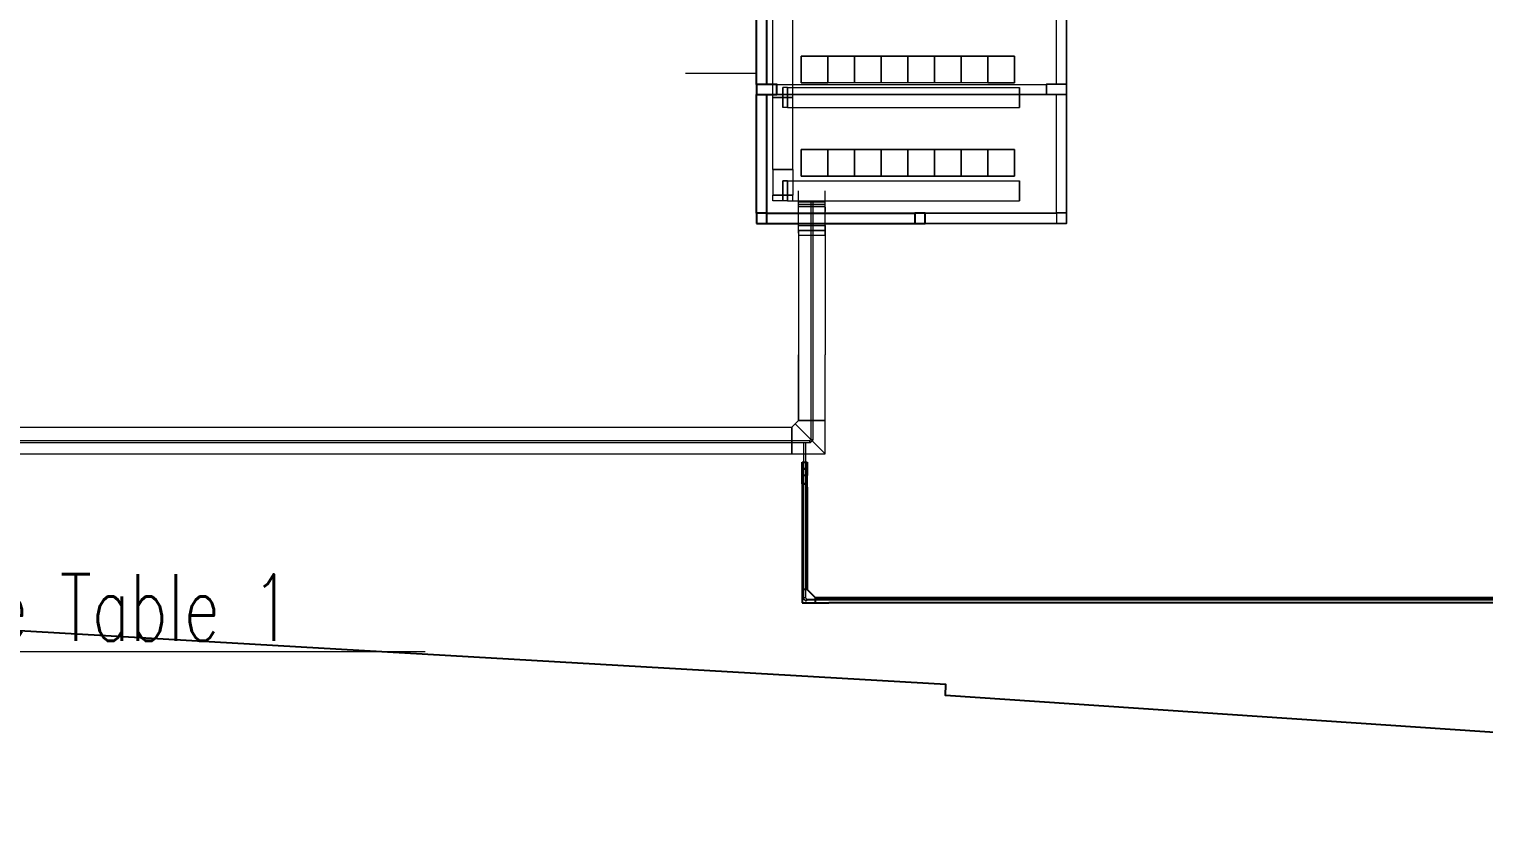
# Model space of a CAD drawing. Header units: inches. Extents: x -1128 to 651, y 96 to 845.
# Drawn here: x -995.26 to -955.84, y 668.26 to 690.18 of the extents above; entities that cross this region are included whole.
import ezdxf
from ezdxf.enums import TextEntityAlignment as Align

# ---------------------------------------------------------------- set-up
doc = ezdxf.new("R2010")
doc.units = ezdxf.units.IN
doc.header["$MEASUREMENT"] = 0
for name, color, linetype in [('150X100mm', 5, 'Continuous'), ('Background Stuff', 253, 'Continuous'), ('Cable Tray', 7, 'Continuous'), ('Cable Trench', 2, 'Continuous'), ('Layer 1', 7, 'Continuous'), ('硅胶总平面底图 工艺装置区', 253, 'Continuous')]:
    doc.layers.add(name, color=color, linetype=linetype)
doc.layers.add('Cables', color=7, linetype='Continuous', lineweight=0)
doc.styles.add('HZTXT', font='txt_qlt.shx', dxfattribs={"width": 0.7, "bigfont": 'hztxt.shx'})

msp = doc.modelspace()

# ---------------------------------------------------------------- linework, layer by layer
at = {"color": 6, "lineweight": 0}
msp.add_lwpolyline([(-975.539, 707.387), (-967.146, 707.387), (-967.146, 684.915), (-975.539, 684.915)], close=True, dxfattribs=at)
at = {"layer": '150X100mm'}
for p, q in [((-974.315, 678.268), (-974.315, 678.449)), ((-974.315, 678.268), (-974.315, 678.449)), ((-974.315, 678.125), (-974.315, 678.449)), ((-974.315, 678.449), (-974.315, 678.268)), ((-974.315, 678.268), (-974.315, 678.449)), ((-974.315, 678.268), (-974.315, 678.449)), ((-974.315, 678.449), (-974.18, 678.449)), ((-974.18, 678.268), (-974.315, 678.268)), ((-974.18, 678.268), (-974.315, 678.268)), ((-974.315, 678.087), (-974.315, 678.268)), ((-974.315, 678.268), (-974.18, 678.268)), ((-974.18, 678.268), (-974.315, 678.268)), ((-974.18, 678.268), (-974.315, 678.268)), ((-974.18, 678.449), (-974.18, 678.268)), ((-974.18, 678.449), (-974.18, 678.268)), ((-974.18, 678.125), (-974.18, 678.449)), ((-974.18, 678.449), (-974.18, 678.268)), ((-974.18, 678.449), (-974.18, 678.268)), ((-974.18, 678.449), (-974.18, 678.268)), ((-974.18, 678.268), (-974.18, 678.087)), ((-974.18, 678.087), (-974.315, 678.087)), ((-974.315, 677.862), (-974.315, 678.087)), ((-974.315, 677.862), (-974.315, 678.087)), ((-974.18, 677.862), (-974.315, 677.862)), ((-974.315, 677.862), (-974.18, 677.862)), ((-974.18, 677.862), (-974.315, 677.862)), ((-974.315, 677.862), (-974.315, 675.356)), ((-974.18, 677.862), (-974.18, 678.087)), ((-974.18, 677.862), (-974.18, 678.087)), ((-974.18, 678.087), (-974.18, 678.087)), ((-974.18, 677.771), (-974.18, 677.862)), ((-974.18, 677.771), (-974.18, 677.862)), ((-974.18, 677.771), (-974.18, 677.771)), ((-974.18, 677.771), (-974.18, 677.771)), ((-974.18, 677.771), (-974.18, 674.995)), ((-974.315, 675.356), (-974.315, 674.633)), ((-974.18, 674.995), (-974.315, 674.996)), ((-973.953, 674.769), (-974.18, 674.995)), ((-974.315, 674.633), (-973.592, 674.633)), ((-916.262, 674.769), (-973.953, 674.769)), ((-916.262, 674.769), (-973.953, 674.769)), ((-973.953, 674.633), (-973.953, 674.769)), ((-916.262, 674.633), (-973.592, 674.633))]:
    msp.add_line(p, q, dxfattribs=at)
at = {"layer": 'Background Stuff', "linetype": 'Continuous'}
for p, q in [((-975.548, 688.68), (-975.548, 692.193)), ((-975.273, 688.68), (-975.273, 692.193)), ((-974.997, 688.68), (-975.548, 688.68)), ((-975.548, 688.68), (-975.548, 688.405)), ((-975.548, 688.405), (-974.997, 688.405)), ((-975.548, 685.191), (-975.548, 688.405)), ((-975.273, 685.191), (-975.273, 688.405)), ((-974.997, 688.405), (-974.997, 688.68)), ((-975.273, 685.191), (-975.548, 685.191)), ((-975.548, 685.191), (-975.548, 684.915)), ((-975.273, 685.191), (-971.255, 685.191)), ((-975.273, 684.915), (-975.273, 685.191)), ((-971.255, 685.191), (-971.255, 684.915)), ((-970.98, 685.191), (-971.255, 685.191)), ((-970.98, 684.915), (-970.98, 685.191)), ((-975.548, 684.915), (-975.273, 684.915)), ((-975.273, 684.915), (-971.255, 684.915)), ((-971.255, 684.915), (-970.98, 684.915))]:
    msp.add_line(p, q, dxfattribs=at)
at = {"layer": 'Background Stuff', "ltscale": 200}
msp.add_lwpolyline([(-913.176, 668.265), (-970.428, 672.119), (-970.416, 672.425), (-1066.033, 677.958), (-1107.665, 680.475), (-1099.4, 713.29), (-1094.57, 732.167), (-1094.213, 733.133), (-1093.815, 733.791), (-1093.318, 734.252), (-1093.088, 734.384), (-1088.696, 736.954), (-1081.839, 739.464), (-1082.048, 739.862), (-1077.724, 741.419)], dxfattribs=at)
at = {"layer": 'Cable Tray', "color": 3, "linetype": 'Continuous', "lineweight": 5}
for p, q in [((-973.69, 685.37), (-973.69, 685.795)), ((-974.412, 685.504), (-973.69, 685.504)), ((-973.69, 685.358), (-973.69, 685.237))]:
    msp.add_line(p, q, dxfattribs=at)
at = {"layer": 'Cable Trench', "linetype": 'Continuous', "lineweight": 13}
for p, q in [((-975.107, 688.326), (-975.107, 692.231)), ((-975.107, 688.326), (-975.107, 692.231)), ((-975.107, 688.68), (-975.107, 692.193)), ((-975.107, 688.68), (-975.107, 692.193)), ((-974.564, 688.326), (-974.564, 692.231)), ((-974.564, 688.326), (-974.564, 692.231)), ((-974.564, 688.68), (-974.564, 692.193)), ((-974.564, 688.68), (-974.564, 692.193)), ((-975.107, 688.405), (-975.107, 688.68)), ((-975.107, 688.405), (-975.107, 688.68)), ((-975.107, 688.326), (-975.107, 688.405)), ((-975.107, 688.326), (-975.107, 688.405)), ((-974.706, 688.597), (-974.835, 688.597)), ((-974.835, 688.597), (-974.835, 688.055)), ((-974.835, 688.405), (-974.835, 688.597)), ((-974.706, 688.597), (-974.835, 688.597)), ((-974.706, 688.597), (-974.835, 688.597)), ((-974.835, 688.597), (-974.835, 688.055)), ((-974.835, 688.405), (-974.835, 688.597)), ((-974.706, 688.597), (-974.835, 688.597)), ((-974.835, 688.055), (-974.835, 688.405)), ((-974.835, 688.055), (-974.835, 688.405)), ((-974.706, 688.405), (-974.706, 688.597)), ((-974.706, 688.597), (-974.706, 688.055)), ((-974.706, 688.405), (-974.706, 688.597)), ((-974.706, 688.597), (-973.986, 688.597)), ((-974.706, 688.597), (-974.706, 688.055)), ((-974.706, 688.597), (-973.986, 688.597)), ((-974.706, 688.405), (-974.706, 688.597)), ((-974.706, 688.597), (-974.706, 688.055)), ((-974.706, 688.405), (-974.706, 688.597)), ((-974.706, 688.597), (-973.986, 688.597)), ((-974.706, 688.597), (-974.706, 688.055)), ((-974.706, 688.597), (-973.986, 688.597)), ((-974.706, 688.055), (-974.706, 688.405)), ((-974.706, 688.055), (-974.706, 688.405)), ((-974.706, 688.055), (-974.706, 688.405)), ((-974.706, 688.055), (-974.706, 688.405)), ((-974.564, 688.405), (-974.564, 688.68)), ((-974.564, 688.405), (-974.564, 688.68)), ((-974.564, 688.326), (-974.564, 688.405)), ((-974.564, 688.326), (-974.564, 688.405)), ((-973.986, 688.597), (-968.422, 688.597)), ((-973.986, 688.597), (-968.422, 688.597)), ((-973.986, 688.597), (-973.263, 688.597)), ((-973.986, 688.597), (-973.263, 688.597)), ((-973.263, 688.597), (-972.54, 688.597)), ((-973.263, 688.597), (-972.54, 688.597)), ((-972.54, 688.597), (-971.817, 688.597)), ((-972.54, 688.597), (-971.817, 688.597)), ((-971.817, 688.597), (-971.093, 688.597)), ((-971.817, 688.597), (-971.093, 688.597)), ((-971.093, 688.597), (-970.37, 688.597)), ((-971.093, 688.597), (-970.37, 688.597)), ((-970.37, 688.597), (-969.647, 688.597)), ((-970.37, 688.597), (-969.647, 688.597)), ((-969.647, 688.597), (-968.924, 688.597)), ((-969.647, 688.597), (-968.924, 688.597)), ((-968.924, 688.597), (-968.422, 688.597)), ((-968.924, 688.597), (-968.422, 688.597)), ((-968.422, 688.597), (-968.422, 688.055)), ((-968.422, 688.405), (-968.422, 688.597)), ((-968.422, 688.597), (-968.422, 688.055)), ((-968.422, 688.405), (-968.422, 688.597)), ((-968.422, 688.055), (-968.422, 688.405)), ((-968.422, 688.055), (-968.422, 688.405)), ((-975.107, 688.326), (-974.564, 688.326)), ((-974.564, 688.326), (-975.107, 688.326)), ((-975.107, 688.326), (-974.564, 688.326)), ((-975.107, 686.376), (-975.107, 688.326)), ((-974.564, 688.326), (-975.107, 688.326)), ((-975.107, 686.376), (-975.107, 688.326)), ((-975.107, 688.326), (-974.564, 688.326)), ((-974.564, 688.326), (-975.107, 688.326)), ((-975.107, 688.326), (-974.564, 688.326)), ((-975.107, 686.376), (-975.107, 688.326)), ((-974.564, 688.326), (-975.107, 688.326)), ((-975.107, 686.376), (-975.107, 688.326)), ((-974.706, 688.055), (-974.835, 688.055)), ((-974.706, 688.055), (-974.835, 688.055)), ((-974.706, 688.055), (-974.835, 688.055)), ((-974.706, 688.055), (-974.835, 688.055)), ((-974.706, 688.055), (-973.986, 688.055)), ((-974.706, 688.055), (-973.986, 688.055)), ((-974.706, 688.055), (-972.54, 688.055)), ((-974.706, 688.055), (-972.54, 688.055)), ((-974.564, 686.376), (-974.564, 688.326)), ((-974.564, 686.376), (-974.564, 688.326)), ((-974.564, 686.376), (-974.564, 688.326)), ((-974.564, 686.376), (-974.564, 688.326)), ((-973.986, 688.055), (-973.263, 688.055)), ((-973.986, 688.055), (-973.263, 688.055)), ((-973.263, 688.055), (-972.54, 688.055)), ((-973.263, 688.055), (-972.54, 688.055)), ((-972.54, 688.055), (-971.817, 688.055)), ((-972.54, 688.055), (-971.817, 688.055)), ((-972.54, 688.055), (-971.817, 688.055)), ((-972.54, 688.055), (-971.817, 688.055)), ((-971.817, 688.055), (-971.093, 688.055)), ((-971.817, 688.055), (-971.093, 688.055)), ((-971.817, 688.055), (-971.093, 688.055)), ((-971.817, 688.055), (-971.093, 688.055)), ((-971.093, 688.055), (-970.37, 688.055)), ((-971.093, 688.055), (-970.37, 688.055)), ((-971.093, 688.055), (-970.37, 688.055)), ((-971.093, 688.055), (-970.37, 688.055)), ((-970.37, 688.055), (-969.647, 688.055)), ((-970.37, 688.055), (-969.647, 688.055)), ((-970.37, 688.055), (-969.647, 688.055)), ((-970.37, 688.055), (-969.647, 688.055)), ((-969.647, 688.055), (-968.924, 688.055)), ((-969.647, 688.055), (-968.924, 688.055)), ((-969.647, 688.055), (-968.924, 688.055)), ((-969.647, 688.055), (-968.924, 688.055)), ((-968.924, 688.055), (-968.422, 688.055)), ((-968.924, 688.055), (-968.422, 688.055)), ((-968.924, 688.055), (-968.422, 688.055)), ((-968.924, 688.055), (-968.422, 688.055)), ((-975.107, 686.376), (-975.107, 685.678)), ((-975.107, 686.376), (-974.564, 686.376)), ((-975.107, 686.376), (-975.107, 685.678)), ((-974.564, 686.376), (-975.107, 686.376)), ((-975.107, 686.376), (-974.564, 686.376)), ((-974.564, 686.376), (-975.107, 686.376)), ((-975.107, 686.376), (-975.107, 685.795)), ((-975.107, 686.376), (-974.564, 686.376)), ((-975.107, 686.376), (-975.107, 685.795)), ((-974.564, 686.376), (-975.107, 686.376)), ((-975.107, 686.376), (-974.564, 686.376)), ((-974.564, 686.376), (-975.107, 686.376)), ((-974.564, 686.376), (-974.564, 685.795)), ((-974.564, 686.376), (-974.564, 685.795)), ((-974.564, 686.376), (-974.564, 685.678)), ((-974.564, 686.376), (-974.564, 685.678)), ((-975.273, 686.067), (-975.26, 686.067)), ((-974.835, 686.067), (-973.986, 686.067)), ((-974.835, 686.067), (-973.986, 686.067)), ((-974.835, 686.067), (-973.986, 686.067)), ((-974.835, 686.067), (-973.986, 686.067)), ((-974.706, 686.067), (-974.835, 686.067)), ((-974.835, 686.067), (-974.835, 685.524)), ((-974.835, 685.874), (-974.835, 686.067)), ((-974.706, 686.067), (-974.835, 686.067)), ((-974.706, 686.067), (-974.835, 686.067)), ((-974.835, 686.067), (-974.835, 685.524)), ((-974.835, 685.874), (-974.835, 686.067)), ((-974.706, 686.067), (-974.835, 686.067)), ((-974.706, 685.874), (-974.706, 686.067)), ((-974.706, 686.067), (-974.706, 685.524)), ((-974.706, 685.874), (-974.706, 686.067)), ((-974.706, 686.067), (-973.986, 686.067)), ((-974.706, 686.067), (-974.706, 685.524)), ((-974.706, 686.067), (-973.986, 686.067)), ((-974.706, 685.874), (-974.706, 686.067)), ((-974.706, 686.067), (-974.706, 685.524)), ((-974.706, 685.874), (-974.706, 686.067)), ((-974.706, 686.067), (-973.986, 686.067)), ((-974.706, 686.067), (-974.706, 685.524)), ((-974.706, 686.067), (-973.986, 686.067)), ((-973.986, 686.067), (-968.422, 686.067)), ((-973.986, 686.067), (-973.263, 686.067)), ((-973.986, 686.067), (-973.263, 686.067)), ((-973.986, 686.067), (-968.422, 686.067)), ((-973.986, 686.067), (-968.422, 686.067)), ((-973.263, 686.067), (-970.37, 686.067)), ((-973.263, 686.067), (-970.37, 686.067)), ((-973.263, 686.067), (-972.54, 686.067)), ((-973.263, 686.067), (-972.54, 686.067)), ((-970.37, 686.067), (-969.647, 686.067)), ((-970.37, 686.067), (-969.647, 686.067)), ((-969.647, 686.067), (-968.924, 686.067)), ((-969.647, 686.067), (-968.924, 686.067)), ((-968.924, 686.067), (-968.422, 686.067)), ((-968.924, 686.067), (-968.422, 686.067)), ((-968.924, 686.067), (-968.422, 686.067)), ((-968.422, 686.067), (-968.422, 685.524)), ((-968.422, 685.524), (-968.422, 686.067)), ((-968.422, 686.067), (-968.422, 685.524)), ((-968.422, 685.524), (-968.422, 686.067)), ((-968.422, 686.067), (-968.422, 685.524)), ((-968.422, 686.067), (-968.422, 685.524)), ((-974.564, 685.678), (-975.107, 685.678)), ((-975.107, 685.524), (-975.107, 685.678)), ((-975.107, 685.678), (-974.564, 685.678)), ((-974.835, 685.524), (-974.835, 685.874)), ((-974.835, 685.524), (-974.835, 685.874)), ((-974.706, 685.524), (-974.706, 685.874)), ((-974.706, 685.524), (-974.706, 685.874)), ((-974.706, 685.524), (-974.706, 685.874)), ((-974.706, 685.524), (-974.706, 685.874)), ((-974.564, 685.524), (-974.564, 685.678)), ((-974.412, 685.37), (-974.412, 685.795)), ((-973.69, 685.37), (-973.69, 685.795)), ((-968.422, 685.524), (-968.422, 685.874)), ((-968.422, 685.524), (-968.422, 685.874)), ((-975.26, 685.524), (-975.273, 685.524)), ((-974.706, 685.524), (-975.107, 685.524)), ((-974.706, 685.524), (-974.835, 685.524)), ((-974.706, 685.524), (-974.835, 685.524)), ((-974.706, 685.524), (-974.835, 685.524)), ((-974.706, 685.524), (-973.986, 685.524)), ((-974.706, 685.524), (-973.986, 685.524)), ((-974.706, 685.524), (-972.54, 685.524)), ((-974.706, 685.524), (-972.54, 685.524)), ((-974.412, 684.856), (-974.412, 685.504)), ((-973.69, 685.504), (-974.412, 685.504)), ((-974.412, 685.433), (-973.69, 685.433)), ((-974.412, 685.37), (-973.69, 685.37)), ((-973.69, 685.37), (-974.412, 685.37)), ((-973.986, 685.524), (-973.263, 685.524)), ((-973.986, 685.524), (-973.263, 685.524)), ((-973.986, 685.524), (-973.263, 685.524)), ((-973.986, 685.524), (-973.263, 685.524)), ((-973.986, 685.524), (-973.263, 685.524)), ((-973.986, 685.524), (-973.263, 685.524)), ((-973.69, 684.856), (-973.69, 685.504)), ((-973.263, 685.524), (-972.54, 685.524)), ((-973.263, 685.524), (-972.54, 685.524)), ((-973.263, 685.524), (-971.817, 685.524)), ((-973.263, 685.524), (-972.54, 685.524)), ((-973.263, 685.524), (-972.54, 685.524)), ((-972.54, 685.524), (-971.817, 685.524)), ((-972.54, 685.524), (-971.817, 685.524)), ((-972.54, 685.524), (-971.817, 685.524)), ((-972.54, 685.524), (-971.817, 685.524)), ((-972.54, 685.524), (-971.817, 685.524)), ((-972.54, 685.524), (-971.817, 685.524)), ((-972.54, 685.524), (-971.817, 685.524)), ((-971.817, 685.524), (-971.093, 685.524)), ((-971.817, 685.524), (-971.093, 685.524)), ((-971.817, 685.524), (-971.093, 685.524)), ((-971.817, 685.524), (-971.093, 685.524)), ((-971.817, 685.524), (-971.093, 685.524)), ((-971.817, 685.524), (-971.093, 685.524)), ((-971.817, 685.524), (-971.093, 685.524)), ((-971.817, 685.524), (-971.093, 685.524)), ((-971.093, 685.524), (-970.37, 685.524)), ((-971.093, 685.524), (-970.37, 685.524)), ((-971.093, 685.524), (-970.37, 685.524)), ((-971.093, 685.524), (-970.37, 685.524)), ((-971.093, 685.524), (-970.37, 685.524)), ((-971.093, 685.524), (-970.37, 685.524)), ((-971.093, 685.524), (-970.37, 685.524)), ((-971.093, 685.524), (-970.37, 685.524)), ((-970.37, 685.524), (-969.647, 685.524)), ((-970.37, 685.524), (-969.647, 685.524)), ((-970.37, 685.524), (-969.647, 685.524)), ((-970.37, 685.524), (-969.647, 685.524)), ((-970.37, 685.524), (-969.647, 685.524)), ((-970.37, 685.524), (-969.647, 685.524)), ((-970.37, 685.524), (-969.647, 685.524)), ((-970.37, 685.524), (-969.647, 685.524)), ((-969.647, 685.524), (-968.924, 685.524)), ((-969.647, 685.524), (-968.924, 685.524)), ((-969.647, 685.524), (-968.924, 685.524)), ((-969.647, 685.524), (-968.924, 685.524)), ((-969.647, 685.524), (-968.924, 685.524)), ((-969.647, 685.524), (-968.924, 685.524)), ((-969.647, 685.524), (-968.924, 685.524)), ((-969.647, 685.524), (-968.924, 685.524)), ((-968.924, 685.524), (-968.422, 685.524)), ((-968.924, 685.524), (-968.422, 685.524)), ((-968.924, 685.524), (-968.422, 685.524)), ((-968.924, 685.524), (-968.422, 685.524)), ((-968.924, 685.524), (-968.422, 685.524)), ((-968.924, 685.524), (-968.422, 685.524)), ((-968.924, 685.524), (-968.422, 685.524)), ((-968.924, 685.524), (-968.422, 685.524)), ((-974.412, 684.65), (-974.412, 685.082)), ((-974.412, 684.856), (-973.69, 684.856)), ((-973.69, 684.65), (-973.69, 685.082)), ((-973.69, 684.856), (-973.69, 684.589)), ((-974.412, 684.723), (-973.69, 684.723)), ((-974.412, 684.723), (-974.412, 681.355)), ((-973.69, 684.723), (-974.412, 684.723)), ((-974.412, 684.65), (-974.412, 681.355)), ((-973.69, 684.589), (-974.412, 684.589)), ((-973.69, 684.723), (-973.69, 681.355)), ((-973.69, 684.723), (-973.69, 684.65)), ((-973.69, 684.65), (-973.69, 681.355)), ((-973.69, 684.589), (-973.69, 684.65)), ((-973.69, 679.022), (-973.69, 681.355)), ((-973.69, 679.022), (-973.69, 681.355)), ((-1031.232, 679.394), (-974.593, 679.394)), ((-974.593, 679.394), (-974.502, 679.485)), ((-974.593, 679.394), (-974.502, 679.485)), ((-974.593, 679.394), (-974.593, 678.672)), ((-974.593, 678.672), (-974.593, 679.394)), ((-974.593, 678.672), (-974.593, 679.394)), ((-974.593, 679.394), (-974.593, 678.672)), ((-974.502, 679.485), (-974.412, 679.575)), ((-974.502, 679.485), (-973.69, 678.672)), ((-973.69, 678.672), (-974.502, 679.485)), ((-974.412, 679.575), (-973.69, 679.575)), ((-973.69, 679.575), (-974.412, 679.575)), ((-973.69, 679.575), (-974.412, 679.575)), ((-974.412, 679.575), (-973.69, 679.575)), ((-973.69, 678.672), (-973.69, 679.395)), ((-973.69, 678.672), (-973.69, 679.395)), ((-974.593, 678.672), (-973.69, 678.672)), ((-974.413, 678.672), (-973.69, 678.672))]:
    msp.add_line(p, q, dxfattribs=at)
at = {"layer": 'Cable Trench', "lineweight": 13}
msp.add_line((-1000.513, 678.672), (-974.593, 678.672), dxfattribs=at)
at = {"layer": 'Cable Trench', "color": 2, "linetype": 'Continuous', "lineweight": 13}
msp.add_line((-974.413, 678.672), (-973.69, 678.672), dxfattribs=at)
msp.add_line((-974.413, 678.672), (-973.69, 678.672), dxfattribs=at)
at = {"layer": 'Cable Trench', "linetype": 'Continuous', "lineweight": 13}
msp.add_lwpolyline([(-974.412, 679.575), (-974.412, 681.355)], close=True, dxfattribs=at)
at = {"layer": 'Cables', "color": 0, "lineweight": 0}
for p, q in [((-1031.713, 679.033), (-974.108, 679.033)), ((-1031.713, 678.976), (-974.108, 678.976))]:
    msp.add_line(p, q, dxfattribs=at)
at = {"layer": 'Cables', "color": 7, "linetype": 'Continuous', "lineweight": 0, "true_color": 0xffffff}
msp.add_line((-974.108, 679.033), (-974.108, 678.976), dxfattribs=at)
at = {"layer": 'Cables', "color": 0}
for p, q in [((-974.221, 674.77), (-974.278, 674.77)), ((-974.193, 674.731), (-916.027, 674.731)), ((-916.027, 674.704), (-974.193, 674.704))]:
    msp.add_line(p, q, dxfattribs=at)
at = {"layer": 'Cables', "color": 0, "lineweight": 0}
for points in [[(-974.079, 685.524), (-974.079, 679.062)], [(-974.022, 685.524), (-974.022, 679.062)]]:
    msp.add_lwpolyline(points, dxfattribs=at)
at = {"layer": 'Cables', "color": 0}
for points in [[(-974.278, 678.976), (-974.278, 674.77)], [(-974.221, 678.976), (-974.221, 674.77)], [(-974.193, 674.741), (-974.221, 674.77), (-974.193, 674.741), (-974.193, 674.685)]]:
    msp.add_lwpolyline(points, dxfattribs=at)
at = {"layer": 'Cables', "color": 0, "linetype": 'Continuous', "lineweight": 0}
msp.add_lwpolyline([(-974.108, 678.976), (-974.084, 678.976), (-974.022, 679.038), (-974.022, 679.062), (-974.022, 679.038), (-974.084, 678.976)], close=True, dxfattribs=at)
msp.add_lwpolyline([(-974.079, 679.062), (-974.108, 679.033), (-974.079, 679.062), (-974.022, 679.062)], dxfattribs=at)
at = {"layer": 'Cables', "color": 0}
msp.add_lwpolyline([(-974.278, 674.77), (-974.278, 674.746), (-974.217, 674.685), (-974.193, 674.685), (-974.217, 674.685), (-974.278, 674.746)], close=True, dxfattribs=at)
at = {"layer": 'Cables', "color": 7, "lineweight": 0, "true_color": 0xffffff}
msp.add_open_spline([(-974.108, 679.033), (-974.108, 679.033), (-974.108, 678.976), (-974.108, 678.976), (-974.108, 678.976), (-974.108, 679.033), (-974.108, 679.033)], degree=3, knots=[0, 0, 0, 0, 1, 1, 1, 2, 2, 2, 2], dxfattribs=at)
msp.add_open_spline([(-974.108, 679.033), (-974.108, 679.033), (-974.108, 678.976), (-974.108, 678.976), (-974.108, 678.976), (-974.108, 679.033), (-974.108, 679.033)], degree=3, knots=[0, 0, 0, 0, 1, 1, 1, 2, 2, 2, 2], dxfattribs=at)
at = {"layer": 'Layer 1', "color": 0, "lineweight": 5}
msp.add_lwpolyline([(-999.579, 679.849), (-999.579, 673.317), (-984.527, 673.317)], dxfattribs=at)
at = {"layer": '硅胶总平面底图 工艺装置区', "color": 253, "linetype": 'Continuous', "lineweight": 0}
for p, q in [((-975.268, 688.69), (-975.268, 692.203)), ((-967.421, 688.68), (-967.421, 692.193)), ((-967.417, 688.69), (-967.417, 692.203)), ((-967.146, 688.68), (-967.146, 692.193)), ((-974.343, 689.449), (-973.62, 689.449)), ((-974.343, 689.449), (-973.62, 689.449)), ((-974.343, 688.726), (-974.343, 689.449)), ((-974.343, 688.726), (-974.343, 689.449)), ((-974.343, 689.449), (-974.343, 688.726)), ((-974.343, 688.726), (-974.343, 689.449)), ((-973.62, 689.449), (-974.343, 689.449)), ((-973.62, 689.449), (-974.343, 689.449)), ((-974.343, 688.726), (-974.343, 689.449)), ((-974.343, 688.726), (-974.343, 689.449)), ((-974.343, 689.449), (-973.62, 689.449)), ((-974.343, 689.449), (-973.62, 689.449)), ((-973.62, 689.449), (-972.896, 689.449)), ((-973.62, 689.449), (-972.896, 689.449)), ((-973.62, 689.449), (-973.62, 688.726)), ((-973.62, 688.726), (-973.62, 689.449)), ((-973.62, 688.726), (-973.62, 689.449)), ((-973.62, 688.726), (-973.62, 689.449)), ((-972.896, 689.449), (-973.62, 689.449)), ((-972.896, 689.449), (-973.62, 689.449)), ((-973.62, 688.726), (-973.62, 689.449)), ((-973.62, 688.726), (-973.62, 689.449)), ((-973.62, 689.449), (-973.62, 688.726)), ((-973.62, 688.726), (-973.62, 689.449)), ((-973.62, 689.449), (-973.62, 688.726)), ((-973.62, 688.726), (-973.62, 689.449)), ((-973.62, 688.726), (-973.62, 689.449)), ((-973.62, 688.726), (-973.62, 689.449)), ((-973.62, 689.449), (-972.896, 689.449)), ((-973.62, 689.449), (-972.896, 689.449)), ((-972.896, 688.726), (-972.896, 689.449)), ((-972.896, 688.726), (-972.896, 689.449)), ((-972.896, 689.449), (-972.173, 689.449)), ((-972.896, 689.449), (-972.173, 689.449)), ((-972.896, 689.449), (-972.896, 688.726)), ((-972.896, 688.726), (-972.896, 689.449)), ((-972.173, 689.449), (-972.896, 689.449)), ((-972.173, 689.449), (-972.896, 689.449)), ((-972.896, 689.449), (-972.896, 688.726)), ((-972.896, 688.726), (-972.896, 689.449)), ((-972.896, 688.726), (-972.896, 689.449)), ((-972.896, 688.726), (-972.896, 689.449)), ((-972.896, 689.449), (-972.896, 688.726)), ((-972.896, 688.726), (-972.896, 689.449)), ((-972.896, 689.449), (-972.173, 689.449)), ((-972.896, 689.449), (-972.173, 689.449)), ((-972.896, 688.726), (-972.896, 689.449)), ((-972.896, 688.726), (-972.896, 689.449)), ((-972.173, 689.449), (-972.173, 688.726)), ((-972.173, 688.726), (-972.173, 689.449)), ((-972.173, 689.449), (-971.45, 689.449)), ((-972.173, 689.449), (-971.45, 689.449)), ((-972.173, 688.726), (-972.173, 689.449)), ((-972.173, 688.726), (-972.173, 689.449)), ((-971.45, 689.449), (-972.173, 689.449)), ((-971.45, 689.449), (-972.173, 689.449)), ((-972.173, 688.726), (-972.173, 689.449)), ((-972.173, 688.726), (-972.173, 689.449)), ((-972.173, 689.449), (-972.173, 688.726)), ((-972.173, 688.726), (-972.173, 689.449)), ((-972.173, 689.449), (-972.173, 688.726)), ((-972.173, 688.726), (-972.173, 689.449)), ((-972.173, 689.449), (-971.45, 689.449)), ((-972.173, 689.449), (-971.45, 689.449)), ((-972.173, 688.726), (-972.173, 689.449)), ((-972.173, 688.726), (-972.173, 689.449)), ((-971.45, 689.449), (-971.45, 688.726)), ((-971.45, 688.726), (-971.45, 689.449)), ((-971.45, 688.726), (-971.45, 689.449)), ((-971.45, 688.726), (-971.45, 689.449)), ((-971.45, 688.726), (-971.45, 689.449)), ((-971.45, 688.726), (-971.45, 689.449)), ((-971.45, 689.449), (-971.45, 688.726)), ((-971.45, 688.726), (-971.45, 689.449)), ((-970.727, 689.449), (-971.45, 689.449)), ((-970.727, 689.449), (-971.45, 689.449)), ((-971.45, 689.449), (-970.727, 689.449)), ((-971.45, 689.449), (-970.727, 689.449)), ((-971.45, 688.726), (-971.45, 689.449)), ((-971.45, 688.726), (-971.45, 689.449)), ((-971.45, 689.449), (-970.727, 689.449)), ((-971.45, 689.449), (-970.727, 689.449)), ((-971.45, 689.449), (-971.45, 688.726)), ((-971.45, 688.726), (-971.45, 689.449)), ((-970.004, 689.449), (-970.727, 689.449)), ((-970.004, 689.449), (-970.727, 689.449)), ((-970.727, 689.449), (-970.727, 688.726)), ((-970.727, 688.726), (-970.727, 689.449)), ((-970.727, 688.726), (-970.727, 689.449)), ((-970.727, 688.726), (-970.727, 689.449)), ((-970.727, 689.449), (-970.004, 689.449)), ((-970.727, 689.449), (-970.004, 689.449)), ((-970.727, 688.726), (-970.727, 689.449)), ((-970.727, 688.726), (-970.727, 689.449)), ((-970.727, 689.449), (-970.727, 688.726)), ((-970.727, 688.726), (-970.727, 689.449)), ((-970.727, 689.449), (-970.727, 688.726)), ((-970.727, 688.726), (-970.727, 689.449)), ((-970.727, 688.726), (-970.727, 689.449)), ((-970.727, 688.726), (-970.727, 689.449)), ((-970.727, 689.449), (-970.004, 689.449)), ((-970.727, 689.449), (-970.004, 689.449)), ((-970.004, 688.726), (-970.004, 689.449)), ((-970.004, 688.726), (-970.004, 689.449)), ((-970.004, 689.449), (-970.004, 688.726)), ((-970.004, 688.726), (-970.004, 689.449)), ((-969.281, 689.449), (-970.004, 689.449)), ((-969.281, 689.449), (-970.004, 689.449)), ((-970.004, 689.449), (-970.004, 688.726)), ((-970.004, 688.726), (-970.004, 689.449)), ((-970.004, 688.726), (-970.004, 689.449)), ((-970.004, 688.726), (-970.004, 689.449)), ((-970.004, 689.449), (-969.281, 689.449)), ((-970.004, 689.449), (-969.281, 689.449)), ((-970.004, 689.449), (-969.281, 689.449)), ((-970.004, 689.449), (-969.281, 689.449)), ((-970.004, 688.726), (-970.004, 689.449)), ((-970.004, 688.726), (-970.004, 689.449)), ((-970.004, 689.449), (-970.004, 688.726)), ((-970.004, 688.726), (-970.004, 689.449)), ((-969.281, 689.449), (-969.281, 688.726)), ((-969.281, 688.726), (-969.281, 689.449)), ((-969.281, 688.726), (-969.281, 689.449)), ((-969.281, 688.726), (-969.281, 689.449)), ((-969.281, 689.449), (-968.558, 689.449)), ((-969.281, 689.449), (-968.558, 689.449)), ((-968.558, 689.449), (-969.281, 689.449)), ((-968.558, 689.449), (-969.281, 689.449)), ((-969.281, 688.726), (-969.281, 689.449)), ((-969.281, 688.726), (-969.281, 689.449)), ((-969.281, 689.449), (-969.281, 688.726)), ((-969.281, 688.726), (-969.281, 689.449)), ((-969.281, 689.449), (-969.281, 688.726)), ((-969.281, 688.726), (-969.281, 689.449)), ((-969.281, 688.726), (-969.281, 689.449)), ((-969.281, 688.726), (-969.281, 689.449)), ((-969.281, 689.449), (-968.558, 689.449)), ((-969.281, 689.449), (-968.558, 689.449)), ((-968.558, 689.449), (-968.558, 688.726)), ((-968.558, 688.726), (-968.558, 689.449)), ((-968.558, 688.726), (-968.558, 689.449)), ((-968.558, 688.726), (-968.558, 689.449)), ((-968.558, 689.449), (-968.558, 688.726)), ((-968.558, 688.726), (-968.558, 689.449)), ((-975.544, 688.977), (-977.472, 688.977)), ((-975.544, 688.977), (-977.472, 688.977)), ((-975.544, 688.69), (-975.544, 688.415)), ((-974.993, 688.69), (-975.544, 688.69)), ((-975.544, 688.415), (-974.993, 688.415)), ((-975.268, 685.2), (-975.268, 688.415)), ((-974.997, 688.68), (-967.697, 688.68)), ((-974.997, 688.405), (-967.697, 688.405)), ((-974.993, 688.415), (-974.993, 688.69)), ((-974.993, 688.415), (-967.692, 688.415)), ((-974.343, 688.726), (-973.62, 688.726)), ((-974.343, 688.726), (-973.62, 688.726)), ((-973.62, 688.726), (-974.343, 688.726)), ((-969.281, 688.726), (-974.343, 688.726)), ((-973.62, 688.726), (-974.343, 688.726)), ((-973.62, 688.726), (-974.343, 688.726)), ((-972.896, 688.726), (-973.62, 688.726)), ((-972.896, 688.726), (-973.62, 688.726)), ((-972.173, 688.726), (-972.896, 688.726)), ((-972.173, 688.726), (-972.896, 688.726)), ((-971.45, 688.726), (-972.173, 688.726)), ((-971.45, 688.726), (-972.173, 688.726)), ((-970.727, 688.726), (-971.45, 688.726)), ((-970.727, 688.726), (-971.45, 688.726)), ((-970.004, 688.726), (-970.727, 688.726)), ((-970.004, 688.726), (-970.727, 688.726)), ((-969.281, 688.726), (-970.004, 688.726)), ((-969.281, 688.726), (-970.004, 688.726)), ((-969.281, 688.726), (-968.558, 688.726)), ((-969.281, 688.726), (-968.558, 688.726)), ((-968.558, 688.726), (-969.281, 688.726)), ((-968.558, 688.726), (-969.281, 688.726)), ((-968.558, 688.726), (-969.281, 688.726)), ((-968.558, 688.726), (-969.281, 688.726)), ((-967.697, 688.68), (-967.697, 688.405)), ((-967.146, 688.68), (-967.697, 688.68)), ((-967.697, 688.405), (-967.146, 688.405)), ((-967.692, 688.69), (-967.692, 688.415)), ((-967.141, 688.69), (-967.692, 688.69)), ((-967.692, 688.415), (-967.141, 688.415)), ((-967.421, 685.191), (-967.421, 688.405)), ((-967.417, 685.2), (-967.417, 688.415)), ((-967.146, 688.405), (-967.146, 688.68)), ((-967.146, 685.191), (-967.146, 688.405)), ((-967.141, 688.415), (-967.141, 688.69)), ((-974.343, 686.918), (-974.343, 686.195)), ((-974.343, 686.195), (-974.343, 686.918)), ((-974.343, 686.195), (-974.343, 686.918)), ((-974.343, 686.195), (-974.343, 686.918)), ((-973.62, 686.918), (-974.343, 686.918)), ((-973.62, 686.918), (-974.343, 686.918)), ((-974.343, 686.918), (-973.62, 686.918)), ((-974.343, 686.918), (-973.62, 686.918)), ((-974.343, 686.195), (-974.343, 686.918)), ((-974.343, 686.195), (-974.343, 686.918)), ((-974.343, 686.918), (-973.62, 686.918)), ((-974.343, 686.918), (-973.62, 686.918)), ((-973.62, 686.918), (-973.62, 686.195)), ((-973.62, 686.195), (-973.62, 686.918)), ((-973.62, 686.195), (-973.62, 686.918)), ((-973.62, 686.195), (-973.62, 686.918)), ((-973.62, 686.918), (-972.896, 686.918)), ((-973.62, 686.918), (-972.896, 686.918)), ((-973.62, 686.195), (-973.62, 686.918)), ((-973.62, 686.195), (-973.62, 686.918)), ((-973.62, 686.918), (-973.62, 686.195)), ((-973.62, 686.195), (-973.62, 686.918)), ((-972.896, 686.918), (-973.62, 686.918)), ((-972.896, 686.918), (-973.62, 686.918)), ((-973.62, 686.918), (-973.62, 686.195)), ((-973.62, 686.195), (-973.62, 686.918)), ((-973.62, 686.918), (-972.896, 686.918)), ((-973.62, 686.918), (-972.896, 686.918)), ((-973.62, 686.195), (-973.62, 686.918)), ((-973.62, 686.195), (-973.62, 686.918)), ((-972.896, 686.918), (-972.896, 686.195)), ((-972.896, 686.195), (-972.896, 686.918)), ((-972.896, 686.195), (-972.896, 686.918)), ((-972.896, 686.195), (-972.896, 686.918)), ((-972.896, 686.195), (-972.896, 686.918)), ((-972.896, 686.195), (-972.896, 686.918)), ((-972.896, 686.918), (-972.896, 686.195)), ((-972.896, 686.195), (-972.896, 686.918)), ((-972.173, 686.918), (-972.896, 686.918)), ((-972.173, 686.918), (-972.896, 686.918)), ((-972.896, 686.918), (-972.173, 686.918)), ((-972.896, 686.918), (-972.173, 686.918)), ((-972.896, 686.918), (-972.173, 686.918)), ((-972.896, 686.918), (-972.173, 686.918)), ((-972.896, 686.195), (-972.896, 686.918)), ((-972.896, 686.195), (-972.896, 686.918)), ((-972.896, 686.918), (-972.896, 686.195)), ((-972.896, 686.195), (-972.896, 686.918)), ((-972.173, 686.918), (-971.45, 686.918)), ((-972.173, 686.918), (-971.45, 686.918)), ((-972.173, 686.918), (-972.173, 686.195)), ((-972.173, 686.195), (-972.173, 686.918)), ((-971.45, 686.918), (-972.173, 686.918)), ((-971.45, 686.918), (-972.173, 686.918)), ((-972.173, 686.195), (-972.173, 686.918)), ((-972.173, 686.195), (-972.173, 686.918)), ((-972.173, 686.195), (-972.173, 686.918)), ((-972.173, 686.195), (-972.173, 686.918)), ((-972.173, 686.918), (-972.173, 686.195)), ((-972.173, 686.195), (-972.173, 686.918)), ((-972.173, 686.918), (-972.173, 686.195)), ((-972.173, 686.195), (-972.173, 686.918)), ((-972.173, 686.195), (-972.173, 686.918)), ((-972.173, 686.195), (-972.173, 686.918)), ((-972.173, 686.918), (-971.45, 686.918)), ((-972.173, 686.918), (-971.45, 686.918)), ((-971.45, 686.918), (-970.727, 686.918)), ((-971.45, 686.918), (-970.727, 686.918)), ((-970.727, 686.918), (-971.45, 686.918)), ((-970.727, 686.918), (-971.45, 686.918)), ((-971.45, 686.918), (-971.45, 686.195)), ((-971.45, 686.195), (-971.45, 686.918)), ((-971.45, 686.195), (-971.45, 686.918)), ((-971.45, 686.195), (-971.45, 686.918)), ((-971.45, 686.195), (-971.45, 686.918)), ((-971.45, 686.195), (-971.45, 686.918)), ((-971.45, 686.918), (-971.45, 686.195)), ((-971.45, 686.195), (-971.45, 686.918)), ((-971.45, 686.918), (-971.45, 686.195)), ((-971.45, 686.195), (-971.45, 686.918)), ((-971.45, 686.195), (-971.45, 686.918)), ((-971.45, 686.195), (-971.45, 686.918)), ((-971.45, 686.918), (-970.727, 686.918)), ((-971.45, 686.918), (-970.727, 686.918)), ((-970.727, 686.195), (-970.727, 686.918)), ((-970.727, 686.195), (-970.727, 686.918)), ((-970.727, 686.918), (-970.727, 686.195)), ((-970.727, 686.195), (-970.727, 686.918)), ((-970.727, 686.918), (-970.727, 686.195)), ((-970.727, 686.195), (-970.727, 686.918)), ((-970.727, 686.918), (-970.004, 686.918)), ((-970.727, 686.918), (-970.004, 686.918)), ((-970.727, 686.195), (-970.727, 686.918)), ((-970.727, 686.195), (-970.727, 686.918)), ((-970.004, 686.918), (-970.727, 686.918)), ((-970.004, 686.918), (-970.727, 686.918)), ((-970.727, 686.195), (-970.727, 686.918)), ((-970.727, 686.195), (-970.727, 686.918)), ((-970.727, 686.918), (-970.004, 686.918)), ((-970.727, 686.918), (-970.004, 686.918)), ((-970.727, 686.918), (-970.727, 686.195)), ((-970.727, 686.195), (-970.727, 686.918)), ((-970.004, 686.195), (-970.004, 686.918)), ((-970.004, 686.195), (-970.004, 686.918)), ((-970.004, 686.918), (-970.004, 686.195)), ((-970.004, 686.195), (-970.004, 686.918)), ((-970.004, 686.918), (-969.281, 686.918)), ((-970.004, 686.918), (-969.281, 686.918)), ((-969.281, 686.918), (-970.004, 686.918)), ((-969.281, 686.918), (-970.004, 686.918)), ((-970.004, 686.918), (-970.004, 686.195)), ((-970.004, 686.195), (-970.004, 686.918)), ((-970.004, 686.195), (-970.004, 686.918)), ((-970.004, 686.195), (-970.004, 686.918)), ((-970.004, 686.195), (-970.004, 686.918)), ((-970.004, 686.195), (-970.004, 686.918)), ((-970.004, 686.918), (-969.281, 686.918)), ((-970.004, 686.918), (-969.281, 686.918)), ((-970.004, 686.918), (-970.004, 686.195)), ((-970.004, 686.195), (-970.004, 686.918)), ((-968.558, 686.918), (-969.281, 686.918)), ((-968.558, 686.918), (-969.281, 686.918)), ((-969.281, 686.918), (-968.558, 686.918)), ((-969.281, 686.918), (-968.558, 686.918)), ((-969.281, 686.195), (-969.281, 686.918)), ((-969.281, 686.195), (-969.281, 686.918)), ((-969.281, 686.918), (-969.281, 686.195)), ((-969.281, 686.195), (-969.281, 686.918)), ((-969.281, 686.918), (-969.281, 686.195)), ((-969.281, 686.195), (-969.281, 686.918)), ((-969.281, 686.195), (-969.281, 686.918)), ((-969.281, 686.195), (-969.281, 686.918)), ((-969.281, 686.918), (-969.281, 686.195)), ((-969.281, 686.195), (-969.281, 686.918)), ((-969.281, 686.918), (-968.558, 686.918)), ((-969.281, 686.918), (-968.558, 686.918)), ((-969.281, 686.195), (-969.281, 686.918)), ((-969.281, 686.195), (-969.281, 686.918)), ((-968.558, 686.918), (-968.558, 686.195)), ((-968.558, 686.195), (-968.558, 686.918)), ((-968.558, 686.195), (-968.558, 686.918)), ((-968.558, 686.195), (-968.558, 686.918)), ((-968.558, 686.918), (-968.558, 686.195)), ((-968.558, 686.195), (-968.558, 686.918)), ((-973.62, 686.195), (-974.343, 686.195)), ((-973.62, 686.195), (-974.343, 686.195)), ((-974.343, 686.195), (-973.62, 686.195)), ((-974.343, 686.195), (-969.281, 686.195)), ((-973.62, 686.195), (-974.343, 686.195)), ((-973.62, 686.195), (-974.343, 686.195)), ((-972.896, 686.195), (-973.62, 686.195)), ((-972.896, 686.195), (-973.62, 686.195)), ((-972.173, 686.195), (-972.896, 686.195)), ((-972.173, 686.195), (-972.896, 686.195)), ((-972.005, 686.195), (-972.173, 686.195)), ((-972.005, 686.195), (-972.173, 686.195)), ((-970.727, 686.195), (-972.005, 686.195)), ((-970.727, 686.195), (-972.005, 686.195)), ((-970.004, 686.195), (-970.727, 686.195)), ((-970.004, 686.195), (-970.727, 686.195)), ((-969.281, 686.195), (-970.004, 686.195)), ((-969.281, 686.195), (-970.004, 686.195)), ((-969.281, 686.195), (-968.558, 686.195)), ((-969.281, 686.195), (-968.558, 686.195)), ((-968.558, 686.195), (-969.281, 686.195)), ((-968.558, 686.195), (-969.281, 686.195)), ((-968.558, 686.195), (-969.281, 686.195)), ((-968.558, 686.195), (-969.281, 686.195)), ((-975.268, 685.2), (-975.544, 685.2)), ((-975.544, 685.2), (-975.544, 684.925)), ((-975.268, 685.2), (-971.251, 685.2)), ((-975.268, 684.925), (-975.268, 685.2)), ((-971.251, 685.2), (-971.251, 684.925)), ((-970.975, 685.2), (-971.251, 685.2)), ((-970.98, 685.191), (-967.421, 685.191)), ((-970.975, 685.2), (-967.417, 685.2)), ((-970.975, 684.925), (-970.975, 685.2)), ((-967.421, 685.191), (-967.421, 684.915)), ((-967.146, 685.191), (-967.421, 685.191)), ((-967.141, 685.2), (-967.417, 685.2)), ((-967.417, 685.2), (-967.417, 684.925)), ((-967.146, 684.915), (-967.146, 685.191)), ((-967.141, 684.925), (-967.141, 685.2)), ((-975.544, 684.925), (-975.268, 684.925)), ((-975.268, 684.925), (-967.141, 684.925)), ((-971.251, 684.925), (-970.975, 684.925)), ((-970.98, 684.915), (-967.421, 684.915)), ((-967.421, 684.915), (-967.146, 684.915))]:
    msp.add_line(p, q, dxfattribs=at)

# ---------------------------------------------------------------- texts
at = {"color": 0, "style": 'HZTXT', "width": 0.7}
msp.add_text('See Table 1', height=1.805, dxfattribs=at).set_placement((-993.237, 673.602), align=Align.CENTER)

doc.saveas('drawing.dxf')
